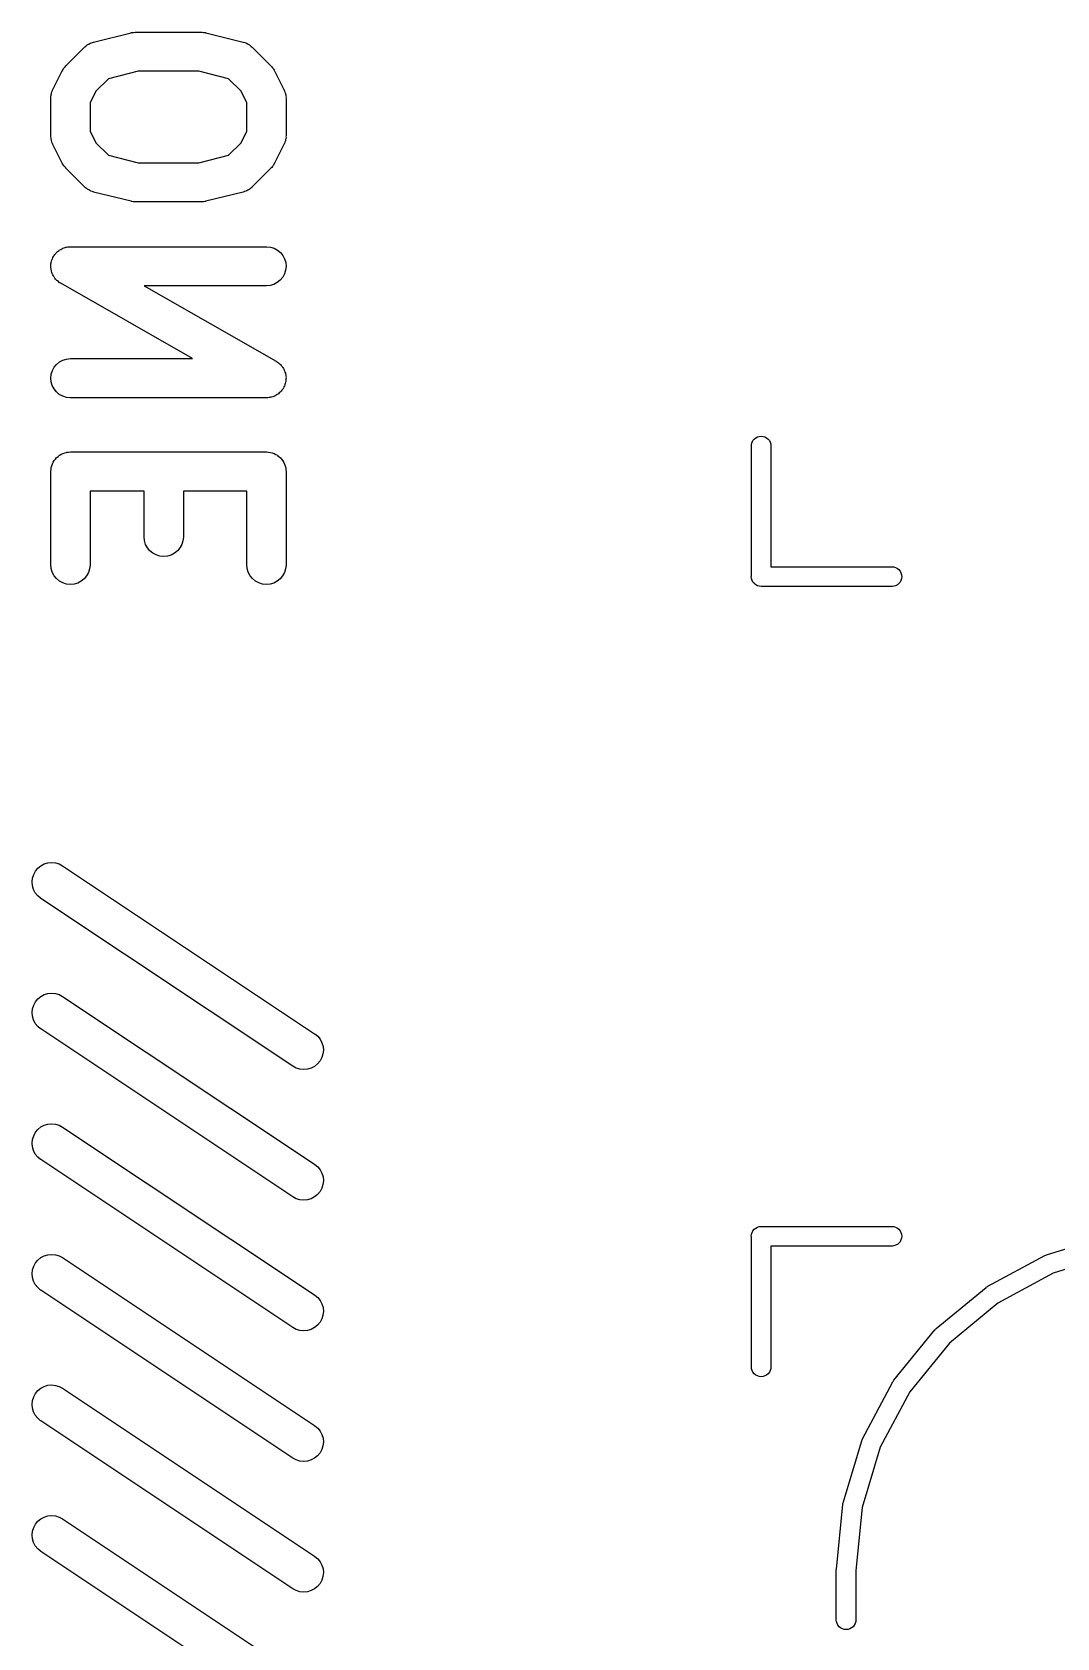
# Model space of a CAD drawing. Extents: x -13 to 127, y -89 to 15.
# Drawn here: x -12.58 to -4.74, y -53.23 to -40.93 of the extents above; entities that cross this region are included whole.
import ezdxf

# ---------------------------------------------------------------- set-up
doc = ezdxf.new("R2010")
doc.units = 0
doc.layers.add('BLACK', color=7, linetype='CONTINUOUS')

msp = doc.modelspace()

# ---------------------------------------------------------------- linework, layer by layer
at = {"layer": 'BLACK', "linetype": 'CONTINUOUS'}
for p, q in [((-12.1075, -41.0073), (-11.8218, -40.9359)), ((-11.8218, -40.9359), (-11.8198, -40.9354)), ((-11.8198, -40.9354), (-11.8171, -40.9351)), ((-11.8171, -40.9351), (-11.8146, -40.9343)), ((-11.8146, -40.9343), (-11.8026, -40.9331)), ((-11.8026, -40.9331), (-11.7908, -40.9315)), ((-11.7908, -40.9315), (-11.7881, -40.9317)), ((-11.7881, -40.9317), (-11.7854, -40.9314)), ((-11.7854, -40.9314), (-11.2854, -40.9314)), ((-11.2854, -40.9314), (-11.2833, -40.9314)), ((-11.2833, -40.9314), (-11.2807, -40.9317)), ((-11.2807, -40.9317), (-11.278, -40.9316)), ((-11.278, -40.9316), (-11.2661, -40.9334)), ((-11.2661, -40.9334), (-11.2542, -40.9347)), ((-11.2542, -40.9347), (-11.2517, -40.9355)), ((-11.2517, -40.9355), (-11.249, -40.9359)), ((-11.249, -40.9359), (-10.9633, -41.0073)), ((-12.3201, -41.1896), (-12.1772, -41.0468)), ((-12.1772, -41.0468), (-12.1757, -41.0453)), ((-12.1757, -41.0453), (-12.1678, -41.039)), ((-12.1678, -41.039), (-12.1602, -41.0322)), ((-12.1602, -41.0322), (-12.1564, -41.0299)), ((-12.1564, -41.0299), (-12.1528, -41.0271)), ((-12.1528, -41.0271), (-12.1438, -41.0224)), ((-12.1438, -41.0224), (-12.1351, -41.0172)), ((-12.1351, -41.0172), (-12.1309, -41.0157)), ((-12.1309, -41.0157), (-12.1268, -41.0136)), ((-12.1268, -41.0136), (-12.1171, -41.0107)), ((-12.1171, -41.0107), (-12.1075, -41.0073)), ((-10.9633, -41.0073), (-10.9613, -41.0079)), ((-10.9613, -41.0079), (-10.9518, -41.0114)), ((-10.9518, -41.0114), (-10.9421, -41.0144)), ((-10.9421, -41.0144), (-10.9381, -41.0165)), ((-10.9381, -41.0165), (-10.9339, -41.0181)), ((-10.9339, -41.0181), (-10.9252, -41.0234)), ((-10.9252, -41.0234), (-10.9163, -41.0282)), ((-10.9163, -41.0282), (-10.9128, -41.0311)), ((-10.9128, -41.0311), (-10.9089, -41.0334)), ((-10.9089, -41.0334), (-10.9015, -41.0403)), ((-10.9015, -41.0403), (-10.8936, -41.0468)), ((-10.8936, -41.0468), (-10.7508, -41.1896)), ((-12.4196, -41.3715), (-12.3482, -41.2286)), ((-12.3482, -41.2286), (-12.3472, -41.2268)), ((-12.3472, -41.2268), (-12.3426, -41.2197)), ((-12.3426, -41.2197), (-12.3386, -41.2123)), ((-12.3386, -41.2123), (-12.3347, -41.2074)), ((-12.3347, -41.2074), (-12.3313, -41.2022)), ((-12.3313, -41.2022), (-12.3254, -41.1962)), ((-12.3254, -41.1962), (-12.3201, -41.1896)), ((-11.9945, -41.2883), (-12.0907, -41.3846)), ((-11.767, -41.2314), (-11.9945, -41.2883)), ((-11.3039, -41.2314), (-11.767, -41.2314)), ((-11.0764, -41.2883), (-11.3039, -41.2314)), ((-10.9801, -41.3846), (-11.0764, -41.2883)), ((-10.7508, -41.1896), (-10.7493, -41.1911)), ((-10.7493, -41.1911), (-10.7441, -41.1977)), ((-10.7441, -41.1977), (-10.7383, -41.2038)), ((-10.7383, -41.2038), (-10.735, -41.2091)), ((-10.735, -41.2091), (-10.7311, -41.214)), ((-10.7311, -41.214), (-10.7272, -41.2215)), ((-10.7272, -41.2215), (-10.7227, -41.2286)), ((-10.7227, -41.2286), (-10.6513, -41.3715)), ((-12.435, -41.4277), (-12.4333, -41.4176)), ((-12.4349, -41.4321), (-12.435, -41.4277)), ((-12.4333, -41.4176), (-12.4322, -41.4074)), ((-12.4322, -41.4074), (-12.4308, -41.4032)), ((-12.4308, -41.4032), (-12.4301, -41.3988)), ((-12.4301, -41.3988), (-12.4264, -41.3893)), ((-12.4264, -41.3893), (-12.4233, -41.3795)), ((-12.4233, -41.3795), (-12.4212, -41.3756)), ((-12.4212, -41.3756), (-12.4196, -41.3715)), ((-12.0907, -41.3846), (-12.1354, -41.474)), ((-10.9354, -41.474), (-10.9801, -41.3846)), ((-10.6513, -41.3715), (-10.6503, -41.3734)), ((-10.6503, -41.3734), (-10.6488, -41.3775)), ((-10.6488, -41.3775), (-10.6467, -41.3814)), ((-10.6467, -41.3814), (-10.6438, -41.3912)), ((-10.6438, -41.3912), (-10.6402, -41.4008)), ((-10.6402, -41.4008), (-10.6396, -41.4052)), ((-10.6396, -41.4052), (-10.6383, -41.4094)), ((-10.6383, -41.4094), (-10.6373, -41.4196)), ((-10.6373, -41.4196), (-10.6357, -41.4298)), ((-12.4354, -41.4365), (-12.4349, -41.4321)), ((-12.4354, -41.4386), (-12.4354, -41.4365)), ((-12.4354, -41.7243), (-12.4354, -41.4386)), ((-12.1354, -41.474), (-12.1354, -41.6889)), ((-10.9354, -41.6889), (-10.9354, -41.474)), ((-10.6357, -41.4298), (-10.6359, -41.4342)), ((-10.6359, -41.4342), (-10.6354, -41.4386)), ((-10.6354, -41.4386), (-10.6354, -41.7243)), ((-12.435, -41.7287), (-12.4354, -41.7243)), ((-12.4352, -41.7331), (-12.435, -41.7287)), ((-12.4336, -41.7432), (-12.4352, -41.7331)), ((-12.4326, -41.7534), (-12.4336, -41.7432)), ((-12.4313, -41.7576), (-12.4326, -41.7534)), ((-12.4306, -41.762), (-12.4313, -41.7576)), ((-12.4271, -41.7716), (-12.4306, -41.762)), ((-12.4241, -41.7814), (-12.4271, -41.7716)), ((-12.422, -41.7853), (-12.4241, -41.7814)), ((-12.4205, -41.7895), (-12.422, -41.7853)), ((-12.4196, -41.7914), (-12.4205, -41.7895)), ((-12.3482, -41.9342), (-12.4196, -41.7914)), ((-12.1354, -41.6889), (-12.0907, -41.7783)), ((-12.0907, -41.7783), (-11.9945, -41.8746)), ((-11.0764, -41.8746), (-10.9801, -41.7783)), ((-10.9801, -41.7783), (-10.9354, -41.6889)), ((-10.6513, -41.7914), (-10.7227, -41.9342)), ((-10.6497, -41.7872), (-10.6513, -41.7914)), ((-10.6476, -41.7834), (-10.6497, -41.7872)), ((-10.6445, -41.7736), (-10.6476, -41.7834)), ((-10.6408, -41.764), (-10.6445, -41.7736)), ((-10.64, -41.7597), (-10.6408, -41.764)), ((-10.6387, -41.7555), (-10.64, -41.7597)), ((-10.6376, -41.7453), (-10.6387, -41.7555)), ((-10.6358, -41.7352), (-10.6376, -41.7453)), ((-10.6354, -41.7264), (-10.6359, -41.7308)), ((-10.6359, -41.7308), (-10.6358, -41.7352)), ((-10.6354, -41.7243), (-10.6354, -41.7264)), ((-11.9945, -41.8746), (-11.767, -41.9314)), ((-11.3039, -41.9314), (-11.0764, -41.8746)), ((-12.3437, -41.9414), (-12.3482, -41.9342)), ((-12.3398, -41.9488), (-12.3437, -41.9414)), ((-12.3359, -41.9537), (-12.3398, -41.9488)), ((-12.3326, -41.959), (-12.3359, -41.9537)), ((-12.3268, -41.9651), (-12.3326, -41.959)), ((-12.3215, -41.9717), (-12.3268, -41.9651)), ((-12.3201, -41.9732), (-12.3215, -41.9717)), ((-12.1772, -42.1161), (-12.3201, -41.9732)), ((-11.767, -41.9314), (-11.3039, -41.9314)), ((-10.7508, -41.9732), (-10.8936, -42.1161)), ((-10.7454, -41.9667), (-10.7508, -41.9732)), ((-10.7396, -41.9607), (-10.7454, -41.9667)), ((-10.7362, -41.9554), (-10.7396, -41.9607)), ((-10.7322, -41.9506), (-10.7362, -41.9554)), ((-10.7282, -41.9432), (-10.7322, -41.9506)), ((-10.7236, -41.9361), (-10.7282, -41.9432)), ((-10.7227, -41.9342), (-10.7236, -41.9361)), ((-12.1694, -42.1225), (-12.1772, -42.1161)), ((-12.1619, -42.1294), (-12.1694, -42.1225)), ((-12.1581, -42.1318), (-12.1619, -42.1294)), ((-12.1546, -42.1346), (-12.1581, -42.1318)), ((-12.1456, -42.1395), (-12.1546, -42.1346)), ((-12.137, -42.1448), (-12.1456, -42.1395)), ((-12.1328, -42.1463), (-12.137, -42.1448)), ((-12.1288, -42.1485), (-12.1328, -42.1463)), ((-12.1191, -42.1515), (-12.1288, -42.1485)), ((-12.1095, -42.155), (-12.1191, -42.1515)), ((-12.1075, -42.1555), (-12.1095, -42.155)), ((-11.8218, -42.2269), (-12.1075, -42.1555)), ((-10.9633, -42.1555), (-11.249, -42.2269)), ((-10.9538, -42.1521), (-10.9633, -42.1555)), ((-10.944, -42.1493), (-10.9538, -42.1521)), ((-10.94, -42.1472), (-10.944, -42.1493)), ((-10.9358, -42.1457), (-10.94, -42.1472)), ((-10.927, -42.1405), (-10.9358, -42.1457)), ((-10.918, -42.1358), (-10.927, -42.1405)), ((-10.9145, -42.133), (-10.918, -42.1358)), ((-10.9106, -42.1307), (-10.9145, -42.133)), ((-10.9031, -42.1239), (-10.9106, -42.1307)), ((-10.8951, -42.1175), (-10.9031, -42.1239)), ((-10.8936, -42.1161), (-10.8951, -42.1175)), ((-11.8192, -42.2273), (-11.8218, -42.2269)), ((-11.8166, -42.2281), (-11.8192, -42.2273)), ((-11.8047, -42.2295), (-11.8166, -42.2281)), ((-11.7928, -42.2312), (-11.8047, -42.2295)), ((-11.7902, -42.2311), (-11.7928, -42.2312)), ((-11.7875, -42.2314), (-11.7902, -42.2311)), ((-11.7854, -42.2314), (-11.7875, -42.2314)), ((-11.2854, -42.2314), (-11.7854, -42.2314)), ((-11.2828, -42.2312), (-11.2854, -42.2314)), ((-11.2801, -42.2313), (-11.2828, -42.2312)), ((-11.2682, -42.2297), (-11.2801, -42.2313)), ((-11.2563, -42.2286), (-11.2682, -42.2297)), ((-11.2537, -42.2278), (-11.2563, -42.2286)), ((-11.2511, -42.2274), (-11.2537, -42.2278)), ((-11.249, -42.2269), (-11.2511, -42.2274)), ((-12.4237, -42.6662), (-12.4191, -42.6577)), ((-12.4191, -42.6577), (-12.4151, -42.649)), ((-12.4151, -42.649), (-12.4122, -42.6449)), ((-12.4122, -42.6449), (-12.4098, -42.6404)), ((-12.4098, -42.6404), (-12.4037, -42.633)), ((-12.4037, -42.633), (-12.398, -42.6252)), ((-12.398, -42.6252), (-12.3943, -42.6217)), ((-12.3943, -42.6217), (-12.3911, -42.6178)), ((-12.3911, -42.6178), (-12.3837, -42.6118)), ((-12.3837, -42.6118), (-12.3766, -42.6052)), ((-12.3766, -42.6052), (-12.3724, -42.6025)), ((-12.3724, -42.6025), (-12.3684, -42.5993)), ((-12.3684, -42.5993), (-12.3599, -42.5948)), ((-12.3599, -42.5948), (-12.3518, -42.5898)), ((-12.3518, -42.5898), (-12.3471, -42.588)), ((-12.3471, -42.588), (-12.3426, -42.5856)), ((-12.3426, -42.5856), (-12.3334, -42.5828)), ((-12.3334, -42.5828), (-12.3244, -42.5794)), ((-12.3244, -42.5794), (-12.3194, -42.5786)), ((-12.3194, -42.5786), (-12.3146, -42.5771)), ((-12.3146, -42.5771), (-12.305, -42.5762)), ((-12.305, -42.5762), (-12.2955, -42.5746)), ((-12.2955, -42.5746), (-12.2905, -42.5748)), ((-12.2905, -42.5748), (-12.2854, -42.5743)), ((-12.2854, -42.5743), (-10.7854, -42.5743)), ((-10.7854, -42.5743), (-10.7833, -42.5743)), ((-10.7833, -42.5743), (-10.7542, -42.5776)), ((-10.7542, -42.5776), (-10.7263, -42.5864)), ((-10.7263, -42.5864), (-10.7007, -42.6005)), ((-10.7007, -42.6005), (-10.6783, -42.6193)), ((-10.6783, -42.6193), (-10.6599, -42.6422)), ((-10.6599, -42.6422), (-10.6463, -42.6681)), ((-12.4354, -42.7232), (-12.4344, -42.7137)), ((-12.435, -42.7283), (-12.4354, -42.7232)), ((-12.4352, -42.7333), (-12.435, -42.7283)), ((-12.4336, -42.7428), (-12.4352, -42.7333)), ((-12.4344, -42.7137), (-12.4341, -42.7041)), ((-12.4341, -42.7041), (-12.4329, -42.6991)), ((-12.4328, -42.7524), (-12.4336, -42.7428)), ((-12.4329, -42.6991), (-12.4324, -42.6941)), ((-12.4313, -42.7572), (-12.4328, -42.7524)), ((-12.4324, -42.6941), (-12.4295, -42.685)), ((-12.4305, -42.7622), (-12.4313, -42.7572)), ((-12.4272, -42.7713), (-12.4305, -42.7622)), ((-12.4295, -42.685), (-12.4273, -42.6756)), ((-12.4273, -42.6756), (-12.4252, -42.671)), ((-12.4245, -42.7805), (-12.4272, -42.7713)), ((-12.4252, -42.671), (-12.4237, -42.6662)), ((-12.4222, -42.785), (-12.4245, -42.7805)), ((-10.6385, -42.7544), (-10.6471, -42.7824)), ((-10.6463, -42.6681), (-10.6381, -42.6962)), ((-10.6354, -42.7253), (-10.6385, -42.7544)), ((-10.6381, -42.6962), (-10.6354, -42.7253)), ((-12.4204, -42.7897), (-12.4222, -42.785)), ((-12.4154, -42.7979), (-12.4204, -42.7897)), ((-12.4109, -42.8064), (-12.4154, -42.7979)), ((-12.4078, -42.8104), (-12.4109, -42.8064)), ((-12.4051, -42.8147), (-12.4078, -42.8104)), ((-12.3986, -42.8217), (-12.4051, -42.8147)), ((-12.3926, -42.8292), (-12.3986, -42.8217)), ((-12.3887, -42.8325), (-12.3926, -42.8292)), ((-12.3853, -42.8362), (-12.3887, -42.8325)), ((-12.3775, -42.8419), (-12.3853, -42.8362)), ((-12.3702, -42.8481), (-12.3775, -42.8419)), ((-12.3657, -42.8505), (-12.3702, -42.8481)), ((-12.3617, -42.8535), (-12.3657, -42.8505)), ((-12.3598, -42.8545), (-12.3617, -42.8535)), ((-11.3503, -43.4314), (-12.3598, -42.8545)), ((-10.7854, -42.8743), (-11.7206, -42.8743)), ((-11.7206, -42.8743), (-10.711, -43.4512)), ((-10.7563, -42.8714), (-10.7854, -42.8743)), ((-10.7283, -42.863), (-10.7563, -42.8714)), ((-10.7024, -42.8492), (-10.7283, -42.863)), ((-10.6797, -42.8307), (-10.7024, -42.8492)), ((-10.6611, -42.8082), (-10.6797, -42.8307)), ((-10.6471, -42.7824), (-10.6611, -42.8082)), ((-12.4237, -43.5233), (-12.4098, -43.4975)), ((-12.4098, -43.4975), (-12.3911, -43.475)), ((-12.3911, -43.475), (-12.3684, -43.4565)), ((-12.3684, -43.4565), (-12.3426, -43.4427)), ((-12.3426, -43.4427), (-12.3146, -43.4343)), ((-12.3146, -43.4343), (-12.2854, -43.4314)), ((-12.2854, -43.4314), (-11.3503, -43.4314)), ((-10.711, -43.4512), (-10.7092, -43.4522)), ((-10.7092, -43.4522), (-10.7051, -43.4552)), ((-10.7051, -43.4552), (-10.7007, -43.4577)), ((-10.7007, -43.4577), (-10.6933, -43.4638)), ((-10.6933, -43.4638), (-10.6856, -43.4695)), ((-10.6856, -43.4695), (-10.6821, -43.4732)), ((-10.6821, -43.4732), (-10.6783, -43.4765)), ((-10.6783, -43.4765), (-10.6722, -43.484)), ((-10.6722, -43.484), (-10.6657, -43.491)), ((-10.6657, -43.491), (-10.6631, -43.4953)), ((-10.6631, -43.4953), (-10.6599, -43.4993)), ((-10.6599, -43.4993), (-10.6555, -43.5078)), ((-10.6555, -43.5078), (-10.6504, -43.516)), ((-10.6504, -43.516), (-10.6487, -43.5208)), ((-12.4354, -43.5804), (-12.4324, -43.5513)), ((-12.4328, -43.6095), (-12.4354, -43.5804)), ((-12.4245, -43.6376), (-12.4328, -43.6095)), ((-12.4324, -43.5513), (-12.4237, -43.5233)), ((-12.4109, -43.6636), (-12.4245, -43.6376)), ((-10.6471, -43.6396), (-10.6517, -43.648)), ((-10.6487, -43.5208), (-10.6463, -43.5252)), ((-10.6457, -43.6347), (-10.6471, -43.6396)), ((-10.6463, -43.5252), (-10.6436, -43.5345)), ((-10.6436, -43.6301), (-10.6457, -43.6347)), ((-10.6436, -43.5345), (-10.6403, -43.5435)), ((-10.6413, -43.6208), (-10.6436, -43.6301)), ((-10.6385, -43.6116), (-10.6413, -43.6208)), ((-10.6403, -43.5435), (-10.6395, -43.5485)), ((-10.6395, -43.5485), (-10.6381, -43.5533)), ((-10.638, -43.6066), (-10.6385, -43.6116)), ((-10.6381, -43.5533), (-10.6372, -43.5629)), ((-10.6368, -43.6016), (-10.638, -43.6066)), ((-10.6372, -43.5629), (-10.6357, -43.5724)), ((-10.6364, -43.592), (-10.6368, -43.6016)), ((-10.6354, -43.5825), (-10.6364, -43.592)), ((-10.6357, -43.5724), (-10.6359, -43.5774)), ((-10.6359, -43.5774), (-10.6354, -43.5825)), ((-12.3926, -43.6864), (-12.4109, -43.6636)), ((-12.3702, -43.7052), (-12.3926, -43.6864)), ((-12.3445, -43.7193), (-12.3702, -43.7052)), ((-12.3166, -43.7281), (-12.3445, -43.7193)), ((-12.2875, -43.7314), (-12.3166, -43.7281)), ((-12.2854, -43.7314), (-12.2875, -43.7314)), ((-10.7854, -43.7314), (-12.2854, -43.7314)), ((-10.7804, -43.7309), (-10.7854, -43.7314)), ((-10.7753, -43.7311), (-10.7804, -43.7309)), ((-10.7658, -43.7295), (-10.7753, -43.7311)), ((-10.7563, -43.7286), (-10.7658, -43.7295)), ((-10.7515, -43.7271), (-10.7563, -43.7286)), ((-10.7465, -43.7263), (-10.7515, -43.7271)), ((-10.7375, -43.7229), (-10.7465, -43.7263)), ((-10.7283, -43.7201), (-10.7375, -43.7229)), ((-10.7238, -43.7177), (-10.7283, -43.7201)), ((-10.7191, -43.716), (-10.7238, -43.7177)), ((-10.7109, -43.7109), (-10.7191, -43.716)), ((-10.7024, -43.7064), (-10.7109, -43.7109)), ((-10.6985, -43.7032), (-10.7024, -43.7064)), ((-10.6942, -43.7005), (-10.6985, -43.7032)), ((-10.6872, -43.6939), (-10.6942, -43.7005)), ((-10.6797, -43.6879), (-10.6872, -43.6939)), ((-10.6765, -43.684), (-10.6797, -43.6879)), ((-10.6728, -43.6805), (-10.6765, -43.684)), ((-10.6672, -43.6727), (-10.6728, -43.6805)), ((-10.6611, -43.6653), (-10.6672, -43.6727)), ((-10.6587, -43.6609), (-10.6611, -43.6653)), ((-10.6557, -43.6568), (-10.6587, -43.6609)), ((-10.6517, -43.648), (-10.6557, -43.6568)), ((-7.075, -44.0963), (-7.07391, -44.0853)), ((-7.075, -45.0963), (-7.075, -44.0963)), ((-7.07391, -44.0853), (-7.06962, -44.0712)), ((-7.06962, -44.0712), (-7.06266, -44.0581)), ((-7.06266, -44.0581), (-7.05329, -44.0467)), ((-7.05329, -44.0467), (-7.04187, -44.0373)), ((-7.04187, -44.0373), (-7.02884, -44.0304)), ((-7.02884, -44.0304), (-7.0147, -44.0261)), ((-7.0147, -44.0261), (-7, -44.0246)), ((-7, -44.0246), (-6.9853, -44.0261)), ((-6.9853, -44.0261), (-6.97116, -44.0304)), ((-6.97116, -44.0304), (-6.95813, -44.0373)), ((-6.95813, -44.0373), (-6.94671, -44.0467)), ((-6.94671, -44.0467), (-6.93734, -44.0581)), ((-6.93734, -44.0581), (-6.93037, -44.0712)), ((-6.93037, -44.0712), (-6.92609, -44.0853)), ((-6.92609, -44.0853), (-6.925, -44.0963)), ((-6.925, -44.0963), (-6.925, -45.025)), ((-12.4322, -44.2645), (-12.4279, -44.251)), ((-12.4279, -44.251), (-12.4237, -44.2376)), ((-12.4237, -44.2376), (-12.4235, -44.2371)), ((-12.4235, -44.2371), (-12.4233, -44.2366)), ((-12.4233, -44.2366), (-12.4165, -44.2243)), ((-12.4165, -44.2243), (-12.4098, -44.2118)), ((-12.4098, -44.2118), (-12.4094, -44.2114)), ((-12.4094, -44.2114), (-12.4092, -44.211)), ((-12.4092, -44.211), (-12.4001, -44.2001)), ((-12.4001, -44.2001), (-12.3911, -44.1893)), ((-12.3911, -44.1893), (-12.3907, -44.1889)), ((-12.3907, -44.1889), (-12.3904, -44.1885)), ((-12.3904, -44.1885), (-12.3794, -44.1797)), ((-12.3794, -44.1797), (-12.3684, -44.1708)), ((-12.3684, -44.1708), (-12.368, -44.1705)), ((-12.368, -44.1705), (-12.3676, -44.1702)), ((-12.3676, -44.1702), (-12.355, -44.1637)), ((-12.355, -44.1637), (-12.3426, -44.157)), ((-12.3426, -44.157), (-12.3421, -44.1569)), ((-12.3421, -44.1569), (-12.3416, -44.1566)), ((-12.3416, -44.1566), (-12.328, -44.1526)), ((-12.328, -44.1526), (-12.3146, -44.1486)), ((-12.3146, -44.1486), (-12.314, -44.1485)), ((-12.314, -44.1485), (-12.3135, -44.1484)), ((-12.3135, -44.1484), (-12.2995, -44.1471)), ((-12.2995, -44.1471), (-12.2854, -44.1457)), ((-12.2854, -44.1457), (-10.7854, -44.1457)), ((-10.7854, -44.1457), (-10.7844, -44.1457)), ((-10.7844, -44.1457), (-10.7844, -44.1457)), ((-10.7844, -44.1457), (-10.7843, -44.1457)), ((-10.7843, -44.1457), (-10.7833, -44.1457)), ((-10.7833, -44.1457), (-10.7693, -44.1473)), ((-10.7693, -44.1473), (-10.7553, -44.1488)), ((-10.7553, -44.1488), (-10.7548, -44.1489)), ((-10.7548, -44.1489), (-10.7542, -44.149)), ((-10.7542, -44.149), (-10.7408, -44.1533)), ((-10.7408, -44.1533), (-10.7273, -44.1574)), ((-10.7273, -44.1574), (-10.7268, -44.1577)), ((-10.7268, -44.1577), (-10.7263, -44.1578)), ((-10.7263, -44.1578), (-10.714, -44.1646)), ((-10.714, -44.1646), (-10.7015, -44.1714)), ((-10.7015, -44.1714), (-10.7011, -44.1717)), ((-10.7011, -44.1717), (-10.7007, -44.1719)), ((-10.7007, -44.1719), (-10.6899, -44.181)), ((-10.6899, -44.181), (-10.679, -44.19)), ((-10.679, -44.19), (-10.6787, -44.1904)), ((-10.6787, -44.1904), (-10.6783, -44.1908)), ((-10.6783, -44.1908), (-10.6694, -44.2018)), ((-10.6694, -44.2018), (-10.6605, -44.2127)), ((-10.6605, -44.2127), (-10.6602, -44.2132)), ((-10.6602, -44.2132), (-10.6599, -44.2136)), ((-10.6599, -44.2136), (-10.6534, -44.2261)), ((-10.6534, -44.2261), (-10.6467, -44.2386)), ((-10.6467, -44.2386), (-10.6466, -44.2391)), ((-10.6466, -44.2391), (-10.6463, -44.2395)), ((-10.6463, -44.2395), (-10.6424, -44.2531)), ((-10.6424, -44.2531), (-10.6383, -44.2666)), ((-12.4354, -44.2936), (-12.4338, -44.2796)), ((-12.4354, -44.2946), (-12.4354, -44.2936)), ((-12.4354, -44.2947), (-12.4354, -44.2946)), ((-12.4354, -44.2957), (-12.4354, -44.2947)), ((-12.4354, -44.2947), (-12.4354, -44.2947)), ((-12.4354, -45.01), (-12.4354, -44.2957)), ((-12.4338, -44.2796), (-12.4324, -44.2656)), ((-12.4324, -44.2656), (-12.4322, -44.265)), ((-12.4322, -44.265), (-12.4322, -44.2645)), ((-10.6383, -44.2666), (-10.6382, -44.2671)), ((-10.6382, -44.2671), (-10.6381, -44.2676)), ((-10.6381, -44.2676), (-10.6368, -44.2817)), ((-10.6368, -44.2817), (-10.6354, -44.2957)), ((-10.6354, -44.2957), (-10.6354, -45.01)), ((-11.7211, -44.4457), (-12.1354, -44.4457)), ((-12.1354, -44.4457), (-12.1354, -45.01)), ((-11.7211, -44.7957), (-11.7211, -44.4457)), ((-10.9354, -44.4457), (-11.4211, -44.4457)), ((-11.4211, -44.4457), (-11.4211, -44.7957)), ((-10.9354, -45.01), (-10.9354, -44.4457)), ((-11.7183, -44.8248), (-11.7211, -44.7957)), ((-11.7098, -44.8529), (-11.7183, -44.8248)), ((-11.6961, -44.8787), (-11.7098, -44.8529)), ((-11.4333, -44.8548), (-11.4474, -44.8805)), ((-11.4244, -44.8269), (-11.4333, -44.8548)), ((-11.4212, -44.7978), (-11.4244, -44.8269)), ((-11.4211, -44.7957), (-11.4212, -44.7978)), ((-11.6776, -44.9014), (-11.6961, -44.8787)), ((-11.655, -44.9201), (-11.6776, -44.9014)), ((-11.6293, -44.934), (-11.655, -44.9201)), ((-11.6013, -44.9427), (-11.6293, -44.934)), ((-11.5722, -44.9457), (-11.6013, -44.9427)), ((-11.543, -44.9431), (-11.5722, -44.9457)), ((-11.515, -44.9348), (-11.543, -44.9431)), ((-11.489, -44.9212), (-11.515, -44.9348)), ((-11.4662, -44.9029), (-11.489, -44.9212)), ((-11.4474, -44.8805), (-11.4662, -44.9029)), ((-12.4326, -45.0391), (-12.4354, -45.01)), ((-12.4241, -45.0672), (-12.4326, -45.0391)), ((-12.4104, -45.093), (-12.4241, -45.0672)), ((-12.3919, -45.1157), (-12.4104, -45.093)), ((-12.3693, -45.1344), (-12.3919, -45.1157)), ((-12.1805, -45.1172), (-12.2033, -45.1355)), ((-12.1617, -45.0947), (-12.1805, -45.1172)), ((-12.1476, -45.0691), (-12.1617, -45.0947)), ((-12.1387, -45.0412), (-12.1476, -45.0691)), ((-12.1354, -45.0121), (-12.1387, -45.0412)), ((-12.1354, -45.01), (-12.1354, -45.0121)), ((-10.9326, -45.0391), (-10.9354, -45.01)), ((-10.9241, -45.0672), (-10.9326, -45.0391)), ((-10.9104, -45.093), (-10.9241, -45.0672)), ((-10.8919, -45.1157), (-10.9104, -45.093)), ((-10.8693, -45.1344), (-10.8919, -45.1157)), ((-10.6805, -45.1172), (-10.7033, -45.1355)), ((-10.6617, -45.0947), (-10.6805, -45.1172)), ((-10.6476, -45.0691), (-10.6617, -45.0947)), ((-10.6387, -45.0412), (-10.6476, -45.0691)), ((-10.6354, -45.0121), (-10.6387, -45.0412)), ((-10.6354, -45.01), (-10.6354, -45.0121)), ((-7.07536, -45.1), (-7.075, -45.0963)), ((-7.07391, -45.1147), (-7.07536, -45.1)), ((-7.06962, -45.1288), (-7.07391, -45.1147)), ((-6.925, -45.025), (-5.99632, -45.025)), ((-5.99632, -45.025), (-5.9853, -45.0261)), ((-5.9853, -45.0261), (-5.97116, -45.0304)), ((-5.97116, -45.0304), (-5.95813, -45.0373)), ((-5.95813, -45.0373), (-5.94671, -45.0467)), ((-5.94671, -45.0467), (-5.93734, -45.0581)), ((-5.93734, -45.0581), (-5.93037, -45.0712)), ((-5.93037, -45.0712), (-5.92609, -45.0853)), ((-5.92609, -45.1147), (-5.93037, -45.1288)), ((-5.92609, -45.0853), (-5.92464, -45.1)), ((-5.92464, -45.1), (-5.92609, -45.1147)), ((-12.3436, -45.1483), (-12.3693, -45.1344)), ((-12.3156, -45.1569), (-12.3436, -45.1483)), ((-12.2865, -45.16), (-12.3156, -45.1569)), ((-12.2573, -45.1573), (-12.2865, -45.16)), ((-12.2292, -45.1491), (-12.2573, -45.1573)), ((-12.2033, -45.1355), (-12.2292, -45.1491)), ((-10.8436, -45.1483), (-10.8693, -45.1344)), ((-10.8156, -45.1569), (-10.8436, -45.1483)), ((-10.7865, -45.16), (-10.8156, -45.1569)), ((-10.7573, -45.1573), (-10.7865, -45.16)), ((-10.7292, -45.1491), (-10.7573, -45.1573)), ((-10.7033, -45.1355), (-10.7292, -45.1491)), ((-7.06266, -45.1419), (-7.06962, -45.1288)), ((-7.05709, -45.1487), (-7.06266, -45.1419)), ((-7.05329, -45.1533), (-7.05709, -45.1487)), ((-7.04187, -45.1627), (-7.05329, -45.1533)), ((-7.02884, -45.1696), (-7.04187, -45.1627)), ((-7.0147, -45.1739), (-7.02884, -45.1696)), ((-7, -45.1754), (-7.0147, -45.1739)), ((-6.99632, -45.175), (-7, -45.1754)), ((-5.99632, -45.175), (-6.99632, -45.175)), ((-5.9853, -45.1739), (-5.99632, -45.175)), ((-5.97116, -45.1696), (-5.9853, -45.1739)), ((-5.95813, -45.1627), (-5.97116, -45.1696)), ((-5.94671, -45.1533), (-5.95813, -45.1627)), ((-5.93734, -45.1419), (-5.94671, -45.1533)), ((-5.93037, -45.1288), (-5.93734, -45.1419)), ((-12.5338, -47.332), (-12.5111, -47.3135)), ((-12.5111, -47.3135), (-12.4852, -47.2998)), ((-12.4852, -47.2998), (-12.4572, -47.2914)), ((-12.4572, -47.2914), (-12.428, -47.2886)), ((-12.428, -47.2886), (-12.3989, -47.2915)), ((-12.3989, -47.2915), (-12.3709, -47.3)), ((-12.3709, -47.3), (-12.3451, -47.3138)), ((-12.3451, -47.3138), (-10.4165, -48.5995)), ((-12.5783, -47.4373), (-12.5752, -47.4082)), ((-12.5757, -47.4664), (-12.5783, -47.4373)), ((-12.5752, -47.4082), (-12.5665, -47.3802)), ((-12.5665, -47.3802), (-12.5525, -47.3545)), ((-12.5525, -47.3545), (-12.5338, -47.332)), ((-12.5675, -47.4945), (-12.5757, -47.4664)), ((-12.5539, -47.5205), (-12.5675, -47.4945)), ((-12.5356, -47.5434), (-12.5539, -47.5205)), ((-12.5132, -47.5622), (-12.5356, -47.5434)), ((-12.5115, -47.5634), (-12.5132, -47.5622)), ((-10.5829, -48.8491), (-12.5115, -47.5634)), ((-12.5338, -48.332), (-12.5111, -48.3135)), ((-12.5111, -48.3135), (-12.4852, -48.2998)), ((-12.4852, -48.2998), (-12.4572, -48.2914)), ((-12.4572, -48.2914), (-12.428, -48.2886)), ((-12.428, -48.2886), (-12.3989, -48.2915)), ((-12.3989, -48.2915), (-12.3709, -48.3)), ((-12.3709, -48.3), (-12.3451, -48.3138)), ((-12.3451, -48.3138), (-10.4165, -49.5995)), ((-12.5783, -48.4373), (-12.5752, -48.4082)), ((-12.5752, -48.4082), (-12.5665, -48.3802)), ((-12.5665, -48.3802), (-12.5525, -48.3545)), ((-12.5525, -48.3545), (-12.5338, -48.332)), ((-12.5757, -48.4664), (-12.5783, -48.4373)), ((-12.5675, -48.4945), (-12.5757, -48.4664)), ((-12.5539, -48.5205), (-12.5675, -48.4945)), ((-12.5356, -48.5434), (-12.5539, -48.5205)), ((-12.5132, -48.5622), (-12.5356, -48.5434)), ((-12.5115, -48.5634), (-12.5132, -48.5622)), ((-10.5829, -49.8491), (-12.5115, -48.5634)), ((-10.4165, -48.5995), (-10.4148, -48.6007)), ((-10.4148, -48.6007), (-10.3924, -48.6195)), ((-10.3924, -48.6195), (-10.3741, -48.6423)), ((-10.3741, -48.6423), (-10.3605, -48.6683)), ((-10.3605, -48.6683), (-10.3523, -48.6964)), ((-10.3615, -48.7826), (-10.3755, -48.8084)), ((-10.3528, -48.7547), (-10.3615, -48.7826)), ((-10.3497, -48.7256), (-10.3528, -48.7547)), ((-10.3523, -48.6964), (-10.3497, -48.7256)), ((-10.5571, -48.8629), (-10.5829, -48.8491)), ((-10.5291, -48.8714), (-10.5571, -48.8629)), ((-10.4999, -48.8743), (-10.5291, -48.8714)), ((-10.4708, -48.8715), (-10.4999, -48.8743)), ((-10.4428, -48.8631), (-10.4708, -48.8715)), ((-10.4169, -48.8494), (-10.4428, -48.8631)), ((-10.3942, -48.8309), (-10.4169, -48.8494)), ((-10.3755, -48.8084), (-10.3942, -48.8309)), ((-12.4852, -49.2998), (-12.4572, -49.2914)), ((-12.4572, -49.2914), (-12.428, -49.2886)), ((-12.428, -49.2886), (-12.3989, -49.2915)), ((-12.3989, -49.2915), (-12.3709, -49.3)), ((-12.5783, -49.4373), (-12.5752, -49.4082)), ((-12.5752, -49.4082), (-12.5665, -49.3802)), ((-12.5665, -49.3802), (-12.5525, -49.3545)), ((-12.5525, -49.3545), (-12.5338, -49.332)), ((-12.5338, -49.332), (-12.5111, -49.3135)), ((-12.5111, -49.3135), (-12.4852, -49.2998)), ((-12.3709, -49.3), (-12.3451, -49.3138)), ((-12.3451, -49.3138), (-10.4165, -50.5995)), ((-12.5757, -49.4664), (-12.5783, -49.4373)), ((-12.5675, -49.4945), (-12.5757, -49.4664)), ((-12.5539, -49.5205), (-12.5675, -49.4945)), ((-12.5356, -49.5434), (-12.5539, -49.5205)), ((-12.5132, -49.5622), (-12.5356, -49.5434)), ((-12.5115, -49.5634), (-12.5132, -49.5622)), ((-10.5829, -50.8491), (-12.5115, -49.5634)), ((-10.4165, -49.5995), (-10.4148, -49.6007)), ((-10.4148, -49.6007), (-10.3924, -49.6195)), ((-10.3924, -49.6195), (-10.3741, -49.6423)), ((-10.3741, -49.6423), (-10.3605, -49.6683)), ((-10.3615, -49.7826), (-10.3755, -49.8084)), ((-10.3528, -49.7547), (-10.3615, -49.7826)), ((-10.3605, -49.6683), (-10.3523, -49.6964)), ((-10.3497, -49.7256), (-10.3528, -49.7547)), ((-10.3523, -49.6964), (-10.3497, -49.7256)), ((-10.5571, -49.8629), (-10.5829, -49.8491)), ((-10.5291, -49.8714), (-10.5571, -49.8629)), ((-10.4999, -49.8743), (-10.5291, -49.8714)), ((-10.4708, -49.8715), (-10.4999, -49.8743)), ((-10.4428, -49.8631), (-10.4708, -49.8715)), ((-10.4169, -49.8494), (-10.4428, -49.8631)), ((-10.3942, -49.8309), (-10.4169, -49.8494)), ((-10.3755, -49.8084), (-10.3942, -49.8309)), ((-7.07536, -50.15), (-7.07391, -50.1353)), ((-7.075, -50.1537), (-7.07536, -50.15)), ((-7.075, -51.1537), (-7.075, -50.1537)), ((-7.07391, -50.1353), (-7.06962, -50.1212)), ((-7.06962, -50.1212), (-7.06266, -50.1081)), ((-7.06266, -50.1081), (-7.05329, -50.0967)), ((-7.05329, -50.0967), (-7.04187, -50.0873)), ((-7.04187, -50.0873), (-7.02884, -50.0804)), ((-7.02884, -50.0804), (-7.0147, -50.0761)), ((-7.0147, -50.0761), (-7.00367, -50.075)), ((-7.00367, -50.075), (-7, -50.0746)), ((-7, -50.0746), (-6.99632, -50.075)), ((-6.99632, -50.075), (-5.99632, -50.075)), ((-5.99632, -50.075), (-5.9853, -50.0761)), ((-5.9853, -50.0761), (-5.97116, -50.0804)), ((-5.97116, -50.0804), (-5.95813, -50.0873)), ((-5.95813, -50.0873), (-5.94671, -50.0967)), ((-5.94671, -50.0967), (-5.93734, -50.1081)), ((-5.93734, -50.1081), (-5.93037, -50.1212)), ((-5.93037, -50.1212), (-5.92609, -50.1353)), ((-5.92609, -50.1353), (-5.92464, -50.15)), ((-5.92464, -50.15), (-5.92609, -50.1647)), ((-4.81647, -50.2918), (-4.34292, -50.1452)), ((-5.99632, -50.225), (-6.925, -50.225)), ((-6.925, -50.225), (-6.925, -51.1537)), ((-5.9853, -50.2239), (-5.99632, -50.225)), ((-5.97116, -50.2196), (-5.9853, -50.2239)), ((-5.95813, -50.2127), (-5.97116, -50.2196)), ((-5.94671, -50.2033), (-5.95813, -50.2127)), ((-5.93734, -50.1919), (-5.94671, -50.2033)), ((-5.93037, -50.1788), (-5.93734, -50.1919)), ((-5.92609, -50.1647), (-5.93037, -50.1788)), ((-12.5752, -50.4082), (-12.5665, -50.3802)), ((-12.5665, -50.3802), (-12.5525, -50.3545)), ((-12.5525, -50.3545), (-12.5338, -50.332)), ((-12.5338, -50.332), (-12.5111, -50.3135)), ((-12.5111, -50.3135), (-12.4852, -50.2998)), ((-12.4852, -50.2998), (-12.4572, -50.2914)), ((-12.4572, -50.2914), (-12.428, -50.2886)), ((-12.428, -50.2886), (-12.3989, -50.2915)), ((-12.3989, -50.2915), (-12.3709, -50.3)), ((-12.3709, -50.3), (-12.3451, -50.3138)), ((-12.3451, -50.3138), (-10.4165, -51.5995)), ((-5.26602, -50.5333), (-4.82996, -50.2975)), ((-4.82996, -50.2975), (-4.82904, -50.297)), ((-4.82904, -50.297), (-4.82274, -50.2945)), ((-4.82274, -50.2945), (-4.81647, -50.2918)), ((-4.30558, -50.2907), (-4.76509, -50.4329)), ((-12.5783, -50.4373), (-12.5752, -50.4082)), ((-12.5757, -50.4664), (-12.5783, -50.4373)), ((-12.5675, -50.4945), (-12.5757, -50.4664)), ((-12.5539, -50.5205), (-12.5675, -50.4945)), ((-12.5356, -50.5434), (-12.5539, -50.5205)), ((-4.76509, -50.4329), (-5.18821, -50.6617)), ((-12.5132, -50.5622), (-12.5356, -50.5434)), ((-12.5115, -50.5634), (-12.5132, -50.5622)), ((-10.5829, -51.8491), (-12.5115, -50.5634)), ((-10.4165, -50.5995), (-10.4148, -50.6007)), ((-10.4148, -50.6007), (-10.3924, -50.6195)), ((-10.3924, -50.6195), (-10.3741, -50.6423)), ((-10.3741, -50.6423), (-10.3605, -50.6683)), ((-5.66012, -50.8574), (-5.27816, -50.5415)), ((-5.27816, -50.5415), (-5.27735, -50.5408)), ((-5.27735, -50.5408), (-5.27166, -50.5371)), ((-5.27166, -50.5371), (-5.26602, -50.5333)), ((-10.3528, -50.7547), (-10.3615, -50.7826)), ((-10.3605, -50.6683), (-10.3523, -50.6964)), ((-10.3497, -50.7256), (-10.3528, -50.7547)), ((-10.3523, -50.6964), (-10.3497, -50.7256)), ((-5.18821, -50.6617), (-5.55884, -50.9683)), ((-10.5571, -50.8629), (-10.5829, -50.8491)), ((-10.5291, -50.8714), (-10.5571, -50.8629)), ((-10.4999, -50.8743), (-10.5291, -50.8714)), ((-10.4708, -50.8715), (-10.4999, -50.8743)), ((-10.4428, -50.8631), (-10.4708, -50.8715)), ((-10.4169, -50.8494), (-10.4428, -50.8631)), ((-10.3942, -50.8309), (-10.4169, -50.8494)), ((-10.3755, -50.8084), (-10.3942, -50.8309)), ((-10.3615, -50.7826), (-10.3755, -50.8084)), ((-5.98374, -51.252), (-5.67043, -50.8678)), ((-5.67043, -50.8678), (-5.66976, -50.867)), ((-5.66976, -50.867), (-5.66494, -50.8623)), ((-5.66494, -50.8623), (-5.66012, -50.8574)), ((-5.55884, -50.9683), (-5.86285, -51.3411)), ((-7.07391, -51.1647), (-7.075, -51.1537)), ((-7.06962, -51.1788), (-7.07391, -51.1647)), ((-7.06266, -51.1919), (-7.06962, -51.1788)), ((-7.05329, -51.2033), (-7.06266, -51.1919)), ((-7.04187, -51.2127), (-7.05329, -51.2033)), ((-7.02884, -51.2196), (-7.04187, -51.2127)), ((-7.0147, -51.2239), (-7.02884, -51.2196)), ((-7, -51.2254), (-7.0147, -51.2239)), ((-6.9853, -51.2239), (-7, -51.2254)), ((-6.97116, -51.2196), (-6.9853, -51.2239)), ((-6.95813, -51.2127), (-6.97116, -51.2196)), ((-6.94671, -51.2033), (-6.95813, -51.2127)), ((-6.93734, -51.1919), (-6.94671, -51.2033)), ((-6.93037, -51.1788), (-6.93734, -51.1919)), ((-6.92609, -51.1647), (-6.93037, -51.1788)), ((-6.925, -51.1537), (-6.92609, -51.1647)), ((-6.22457, -51.7019), (-5.99184, -51.2642)), ((-5.99184, -51.2642), (-5.99134, -51.2633)), ((-5.99184, -51.2642), (-5.99184, -51.2642)), ((-5.99184, -51.2642), (-5.99184, -51.2642)), ((-5.99134, -51.2633), (-5.9875, -51.2576)), ((-5.9875, -51.2576), (-5.98374, -51.252)), ((-12.5752, -51.4082), (-12.5665, -51.3802)), ((-12.5665, -51.3802), (-12.5525, -51.3545)), ((-12.5525, -51.3545), (-12.5338, -51.332)), ((-12.5338, -51.332), (-12.5111, -51.3135)), ((-12.5111, -51.3135), (-12.4852, -51.2998)), ((-12.4852, -51.2998), (-12.4572, -51.2914)), ((-12.4572, -51.2914), (-12.428, -51.2886)), ((-12.428, -51.2886), (-12.3989, -51.2915)), ((-12.3989, -51.2915), (-12.3709, -51.3)), ((-12.3709, -51.3), (-12.3451, -51.3138)), ((-12.3451, -51.3138), (-10.4165, -52.5995)), ((-5.86285, -51.3411), (-6.08867, -51.7658)), ((-12.5783, -51.4373), (-12.5752, -51.4082)), ((-12.5757, -51.4664), (-12.5783, -51.4373)), ((-12.5675, -51.4945), (-12.5757, -51.4664)), ((-12.5539, -51.5205), (-12.5675, -51.4945)), ((-12.5356, -51.5434), (-12.5539, -51.5205)), ((-12.5132, -51.5622), (-12.5356, -51.5434)), ((-12.5115, -51.5634), (-12.5132, -51.5622)), ((-10.5829, -52.8491), (-12.5115, -51.5634)), ((-10.4165, -51.5995), (-10.4148, -51.6007)), ((-10.4148, -51.6007), (-10.3924, -51.6195)), ((-10.3924, -51.6195), (-10.3741, -51.6423)), ((-10.3741, -51.6423), (-10.3605, -51.6683)), ((-10.3528, -51.7547), (-10.3615, -51.7826)), ((-10.3605, -51.6683), (-10.3523, -51.6964)), ((-10.3497, -51.7256), (-10.3528, -51.7547)), ((-10.3523, -51.6964), (-10.3497, -51.7256)), ((-6.37343, -52.19), (-6.23015, -51.7154)), ((-6.23015, -51.7154), (-6.22984, -51.7144)), ((-6.22984, -51.7144), (-6.22714, -51.7081)), ((-6.22714, -51.7081), (-6.22457, -51.7019)), ((-10.5571, -51.8629), (-10.5829, -51.8491)), ((-10.5291, -51.8714), (-10.5571, -51.8629)), ((-10.4999, -51.8743), (-10.5291, -51.8714)), ((-10.4708, -51.8715), (-10.4999, -51.8743)), ((-10.4428, -51.8631), (-10.4708, -51.8715)), ((-10.4169, -51.8494), (-10.4428, -51.8631)), ((-10.3942, -51.8309), (-10.4169, -51.8494)), ((-10.3755, -51.8084), (-10.3942, -51.8309)), ((-10.3615, -51.7826), (-10.3755, -51.8084)), ((-6.08867, -51.7658), (-6.2277, -52.2263)), ((-6.42464, -52.6977), (-6.37627, -52.2043)), ((-6.37627, -52.2043), (-6.37616, -52.2033)), ((-6.37627, -52.2043), (-6.37627, -52.2043)), ((-6.37627, -52.2043), (-6.37627, -52.2043)), ((-6.37616, -52.2033), (-6.37475, -52.1967)), ((-6.37475, -52.1967), (-6.37343, -52.19)), ((-6.2277, -52.2263), (-6.275, -52.7087)), ((-12.5665, -52.3802), (-12.5525, -52.3545)), ((-12.5525, -52.3545), (-12.5338, -52.332)), ((-12.5338, -52.332), (-12.5111, -52.3135)), ((-12.5111, -52.3135), (-12.4852, -52.2998)), ((-12.4852, -52.2998), (-12.4572, -52.2914)), ((-12.4572, -52.2914), (-12.428, -52.2886)), ((-12.428, -52.2886), (-12.3989, -52.2915)), ((-12.3989, -52.2915), (-12.3709, -52.3)), ((-12.3709, -52.3), (-12.3451, -52.3138)), ((-12.3451, -52.3138), (-10.4165, -53.5995)), ((-12.5783, -52.4373), (-12.5752, -52.4082)), ((-12.5757, -52.4664), (-12.5783, -52.4373)), ((-12.5675, -52.4945), (-12.5757, -52.4664)), ((-12.5752, -52.4082), (-12.5665, -52.3802)), ((-12.5539, -52.5205), (-12.5675, -52.4945)), ((-12.5356, -52.5434), (-12.5539, -52.5205)), ((-12.5132, -52.5622), (-12.5356, -52.5434)), ((-12.5115, -52.5634), (-12.5132, -52.5622)), ((-10.5829, -53.8491), (-12.5115, -52.5634)), ((-10.4165, -52.5995), (-10.4148, -52.6007)), ((-10.4148, -52.6007), (-10.3924, -52.6195)), ((-10.3924, -52.6195), (-10.3741, -52.6423)), ((-10.3741, -52.6423), (-10.3605, -52.6683)), ((-10.3605, -52.6683), (-10.3523, -52.6964)), ((-10.3497, -52.7256), (-10.3528, -52.7547)), ((-10.3523, -52.6964), (-10.3497, -52.7256)), ((-6.425, -52.7013), (-6.42464, -52.6977)), ((-6.425, -53.0897), (-6.425, -52.7013)), ((-6.42464, -52.6977), (-6.42464, -52.6977)), ((-6.275, -52.7087), (-6.275, -53.0897)), ((-10.5571, -52.8629), (-10.5829, -52.8491)), ((-10.4169, -52.8494), (-10.4428, -52.8631)), ((-10.3942, -52.8309), (-10.4169, -52.8494)), ((-10.3755, -52.8084), (-10.3942, -52.8309)), ((-10.3615, -52.7826), (-10.3755, -52.8084)), ((-10.3528, -52.7547), (-10.3615, -52.7826)), ((-10.5291, -52.8714), (-10.5571, -52.8629)), ((-10.4999, -52.8743), (-10.5291, -52.8714)), ((-10.4708, -52.8715), (-10.4999, -52.8743)), ((-10.4428, -52.8631), (-10.4708, -52.8715)), ((-6.42391, -53.1007), (-6.425, -53.0897)), ((-6.41962, -53.1148), (-6.42391, -53.1007)), ((-6.27609, -53.1007), (-6.28037, -53.1148)), ((-6.275, -53.0897), (-6.27609, -53.1007)), ((-6.41266, -53.1279), (-6.41962, -53.1148)), ((-6.40329, -53.1393), (-6.41266, -53.1279)), ((-6.39187, -53.1487), (-6.40329, -53.1393)), ((-6.37884, -53.1556), (-6.39187, -53.1487)), ((-6.3647, -53.1599), (-6.37884, -53.1556)), ((-6.35, -53.1614), (-6.3647, -53.1599)), ((-6.3353, -53.1599), (-6.35, -53.1614)), ((-6.32116, -53.1556), (-6.3353, -53.1599)), ((-6.30813, -53.1487), (-6.32116, -53.1556)), ((-6.29671, -53.1393), (-6.30813, -53.1487)), ((-6.28734, -53.1279), (-6.29671, -53.1393)), ((-6.28037, -53.1148), (-6.28734, -53.1279))]:
    msp.add_line(p, q, dxfattribs=at)

doc.saveas('drawing.dxf')
